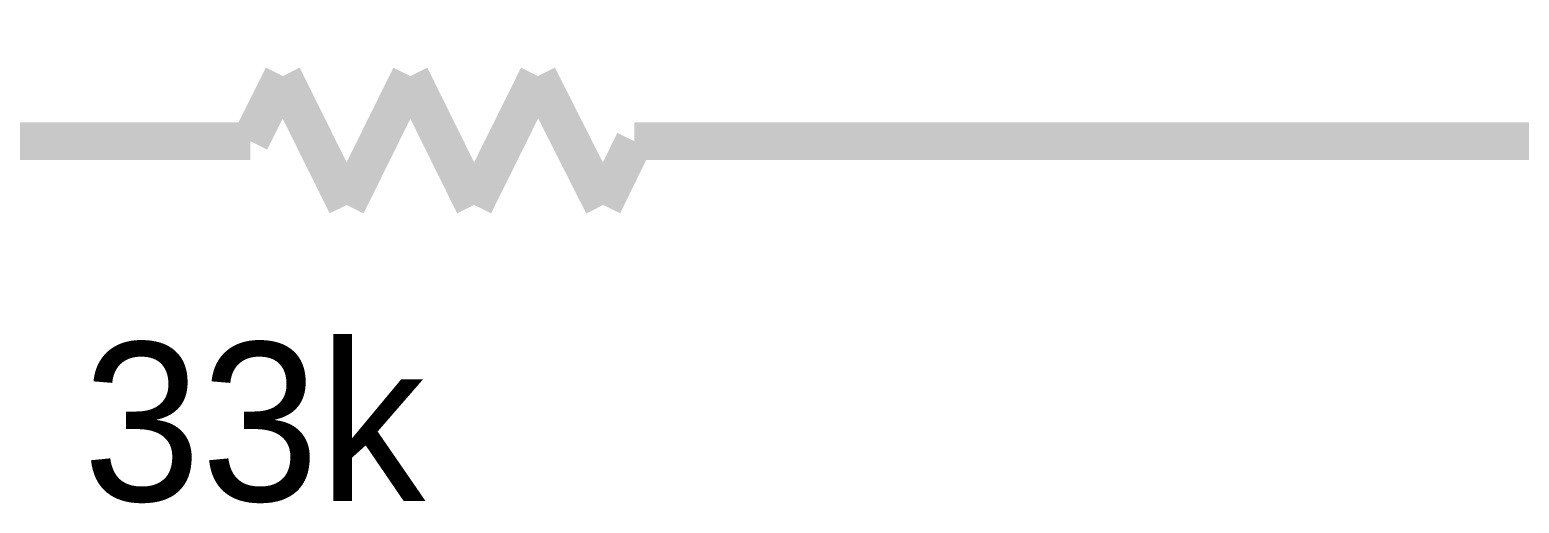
# Model space of a CAD drawing. Header units: inches. Extents: x 0 to 432, y 0 to 280.
# Drawn here: x 199.94 to 211.73, y 182.54 to 186.29 of the extents above; entities that cross this region are included whole.
import ezdxf

# ---------------------------------------------------------------- set-up
doc = ezdxf.new("R2010")
doc.units = ezdxf.units.IN
doc.layers.add('Sheet', color=255, linetype='Continuous')

msp = doc.modelspace()

# ---------------------------------------------------------------- linework, layer by layer
at = {"layer": 'Sheet'}
for points in [[(208.286, 185.406, 0.3, 0.3, 0), (215.9, 185.406, 0.3, 0.3, 0), (215.9, 190.493, 0.3, 0.3, 0)], [(201.94, 185.922, 0.3, 0.3, 0), (201.682, 185.406, 0.3, 0.3, 0)], [(202.446, 184.9, 0.3, 0.3, 0), (201.94, 185.922, 0.3, 0.3, 0)], [(202.951, 185.922, 0.3, 0.3, 0), (202.446, 184.9, 0.3, 0.3, 0)], [(203.456, 184.9, 0.3, 0.3, 0), (202.951, 185.922, 0.3, 0.3, 0)], [(203.962, 185.922, 0.3, 0.3, 0), (203.456, 184.9, 0.3, 0.3, 0)], [(204.478, 184.9, 0.3, 0.3, 0), (203.962, 185.922, 0.3, 0.3, 0)], [(200.66, 185.406, 0.3, 0.3, 0), (198.122, 185.406, 0.3, 0.3, 0)], [(201.682, 185.406, 0.3, 0.3, 0), (200.66, 185.406, 0.3, 0.3, 0)], [(204.725, 185.406, 0.3, 0.3, 0), (204.478, 184.9, 0.3, 0.3, 0)], [(205.747, 185.406, 0.3, 0.3, 0), (204.725, 185.406, 0.3, 0.3, 0)], [(205.747, 185.406, 0.3, 0.3, 0), (208.286, 185.406, 0.3, 0.3, 0)]]:
    msp.add_lwpolyline(points, format="xyseb", dxfattribs=at)

# ---------------------------------------------------------------- texts
msp.add_text('33k', height=1.2577, dxfattribs=at).set_placement((200.357, 182.553))

doc.saveas('drawing.dxf')
